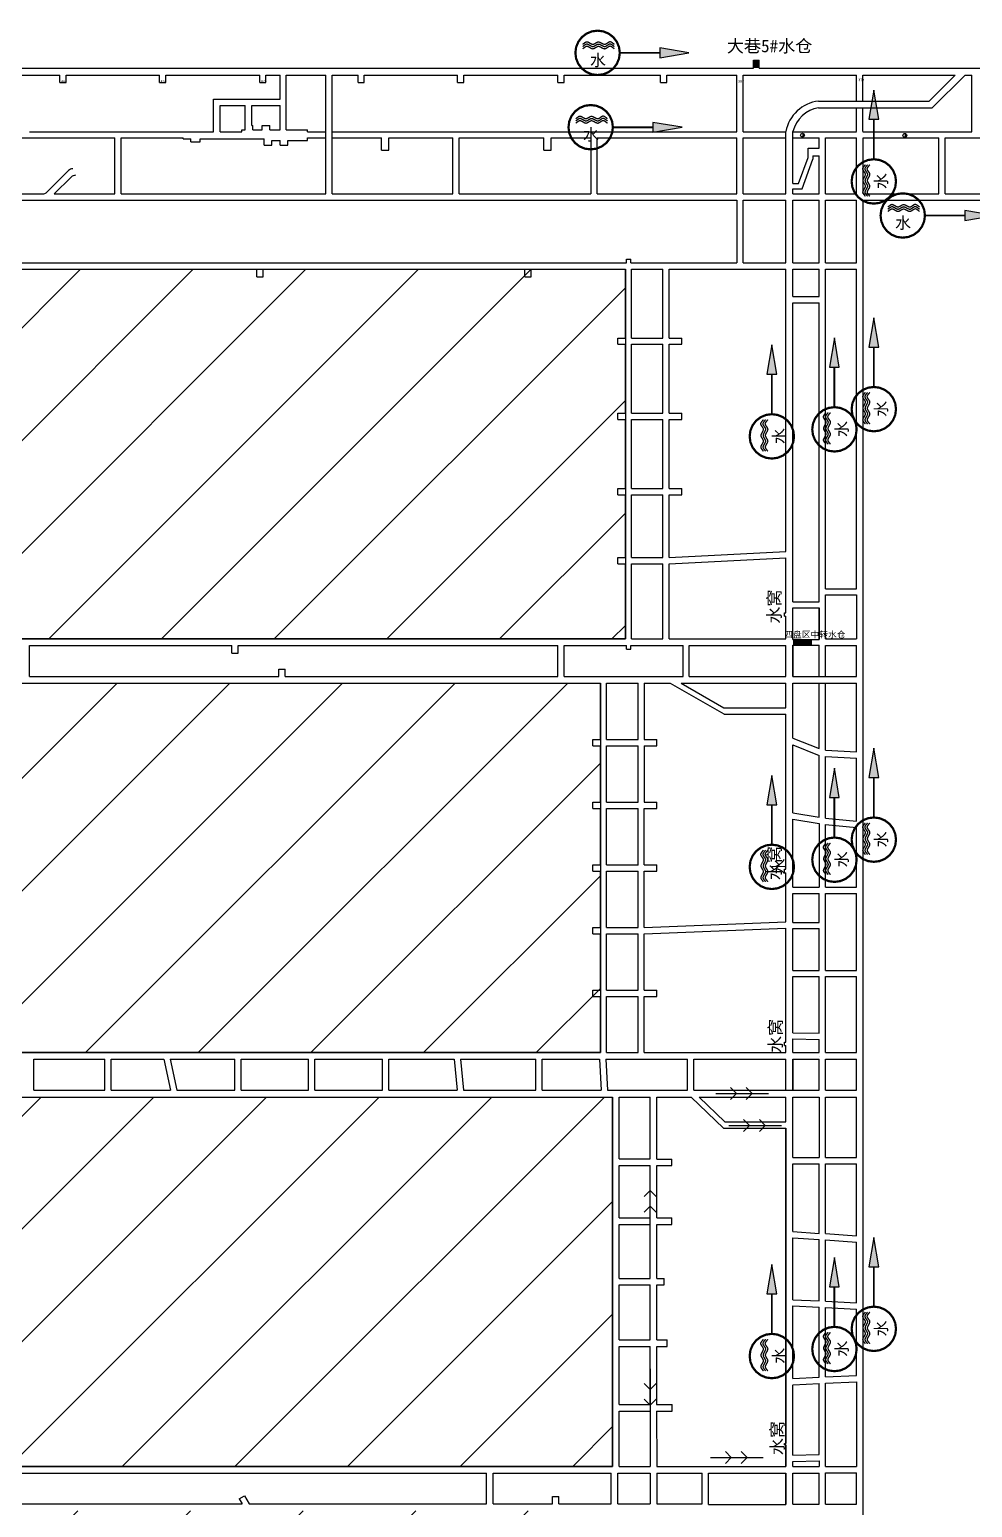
# Model space of a CAD drawing. Header units: millimetres. Extents: x 37468544 to 37497214, y 4323540 to 4346451.
# Drawn here: x 37474572 to 37475324, y 4341779 to 4342957 of the extents above; entities that cross this region are included whole.
import ezdxf

# ---------------------------------------------------------------- set-up
doc = ezdxf.new("R2010")
doc.units = ezdxf.units.MM
doc.layers.add('2-52煤巷道', color=150, linetype='Continuous', lineweight=30)
doc.layers.add('3-水仓', color=4, linetype='Continuous', lineweight=30)
doc.layers.add('避灾路线图', color=7, linetype='Continuous')
doc.styles.get("Standard").update_dxf_attribs({"font": 'simhei.ttf'})

# ---------------------------------------------------------------- blocks, each defined once
blk = doc.blocks.new('路线２')
at = {"color": 4, "lineweight": 30}
for p, q in [((28849, 2687.2), (28909.1, 2687.2)), ((28872.6, 2687.2), (28865.8, 2694.1)), ((28865.8, 2680.3), (28872.6, 2687.2)), ((28890.7, 2687.2), (28883.9, 2694.1)), ((28883.9, 2680.3), (28890.7, 2687.2))]:
    blk.add_line(p, q, dxfattribs=at)
blk = doc.blocks.new('333')
at = {"layer": '避灾路线图'}
blk.add_hatch(color=7, dxfattribs=at).paths.add_polyline_path([(28.95, -1.26), (28.95, -6.11), (43.53, -3.69)])
at = {"color": 4, "linetype": 'Continuous', "true_color": 0x00ffff}
for points, const_width in [([(9.04, -3.69), (8.66, -0.82), (7.55, 1.84), (5.8, 4.13), (3.51, 5.89), (0.84, 7), (-2.02, 7.37), (-4.89, 7), (-7.55, 5.89), (-9.84, 4.13), (-11.6, 1.84), (-12.71, -0.82), (-13.08, -3.69), (-12.71, -6.55), (-11.6, -9.21), (-9.84, -11.51), (-7.55, -13.26), (-4.89, -14.37), (-2.02, -14.74), (0.84, -14.37), (3.51, -13.26), (5.8, -11.51), (7.55, -9.21), (8.66, -6.55), (9.04, -3.69)], 1.11), ([(-9.48, 0.52), (-8.97, 0.9), (-8.71, 1.09), (-8.46, 1.29), (-8.33, 1.38), (-8.2, 1.47), (-8.07, 1.55), (-8.01, 1.58), (-7.94, 1.62), (-7.88, 1.65), (-7.81, 1.69), (-7.75, 1.71), (-7.68, 1.74), (-7.58, 1.77), (-7.55, 1.78), (-7.52, 1.79), (-7.48, 1.79), (-7.45, 1.8), (-7.42, 1.8), (-7.33, 1.8), (-7.28, 1.79), (-7.24, 1.79), (-7.19, 1.78), (-7.14, 1.77), (-7.05, 1.74), (-6.96, 1.71), (-6.86, 1.68), (-6.68, 1.6), (-6.49, 1.5), (-6.3, 1.4), (-5.92, 1.18), (-5.54, 0.96), (-5.35, 0.86), (-5.16, 0.76), (-5.06, 0.71), (-4.96, 0.67), (-4.87, 0.63), (-4.77, 0.6), (-4.73, 0.58), (-4.68, 0.57), (-4.63, 0.56), (-4.58, 0.54), (-4.44, 0.53), (-4.39, 0.52), (-4.35, 0.53), (-4.31, 0.53), (-4.26, 0.54), (-4.22, 0.54), (-4.18, 0.55), (-4.13, 0.56), (-4.05, 0.59), (-3.96, 0.62), (-3.88, 0.66), (-3.7, 0.73), (-3.53, 0.82), (-3.36, 0.92), (-2.67, 1.32), (-2.5, 1.42), (-2.33, 1.51), (-2.24, 1.55), (-2.16, 1.59), (-2.07, 1.63), (-1.98, 1.66), (-1.94, 1.67), (-1.9, 1.69), (-1.85, 1.7), (-1.81, 1.71), (-1.77, 1.72), (-1.72, 1.73), (-1.68, 1.73), (-1.63, 1.73), (-1.58, 1.73), (-1.53, 1.73), (-1.48, 1.73), (-1.43, 1.72), (-1.38, 1.71), (-1.33, 1.7), (-1.23, 1.67), (-1.13, 1.64), (-1.02, 1.6), (-0.82, 1.52), (-0.61, 1.42), (-0.41, 1.32), (0, 1.11), (0.41, 0.89), (0.61, 0.79), (0.82, 0.7), (0.92, 0.66), (1.02, 0.63), (1.12, 0.59), (1.17, 0.58), (1.22, 0.56), (1.27, 0.55), (1.32, 0.54), (1.37, 0.53), (1.42, 0.53), (1.47, 0.52), (1.57, 0.52), (1.62, 0.52), (1.66, 0.53), (1.71, 0.54), (1.75, 0.55), (1.79, 0.56), (1.83, 0.58), (1.87, 0.59), (1.95, 0.62), (2.03, 0.66), (2.12, 0.71), (2.28, 0.8), (2.44, 0.9), (2.6, 1.01), (2.92, 1.23), (3.24, 1.45), (3.4, 1.55), (3.56, 1.64), (3.64, 1.69), (3.72, 1.73), (3.8, 1.76), (3.88, 1.8), (3.91, 1.81), (3.95, 1.82), (3.99, 1.84), (4.03, 1.85), (4.15, 1.87), (4.19, 1.87), (4.26, 1.86), (4.29, 1.86), (4.33, 1.85), (4.36, 1.85), (4.39, 1.84), (4.46, 1.82), (4.53, 1.8), (4.6, 1.77), (4.67, 1.74), (4.73, 1.7), (4.87, 1.63), (5, 1.54), (5.27, 1.36), (5.54, 1.15), (5.81, 0.94), (6.36, 0.52)], 0.664), ([(-9.48, -0.58), (-8.97, -0.21), (-8.71, -0.01), (-8.46, 0.18), (-8.33, 0.27), (-8.2, 0.36), (-8.07, 0.44), (-8.01, 0.48), (-7.94, 0.51), (-7.88, 0.55), (-7.81, 0.58), (-7.75, 0.61), (-7.68, 0.63), (-7.58, 0.66), (-7.55, 0.67), (-7.52, 0.68), (-7.48, 0.69), (-7.45, 0.69), (-7.42, 0.69), (-7.33, 0.69), (-7.28, 0.69), (-7.24, 0.68), (-7.19, 0.67), (-7.14, 0.66), (-7.05, 0.64), (-6.96, 0.61), (-6.86, 0.57), (-6.68, 0.49), (-6.49, 0.4), (-6.3, 0.29), (-5.92, 0.08), (-5.54, -0.15), (-5.35, -0.25), (-5.16, -0.35), (-5.06, -0.39), (-4.96, -0.44), (-4.87, -0.47), (-4.77, -0.51), (-4.73, -0.52), (-4.68, -0.54), (-4.63, -0.55), (-4.58, -0.56), (-4.44, -0.58), (-4.39, -0.58), (-4.35, -0.58), (-4.31, -0.58), (-4.26, -0.57), (-4.22, -0.56), (-4.18, -0.55), (-4.13, -0.54), (-4.05, -0.52), (-3.96, -0.48), (-3.88, -0.45), (-3.7, -0.37), (-3.53, -0.28), (-3.36, -0.19), (-2.67, 0.22), (-2.5, 0.31), (-2.33, 0.4), (-2.24, 0.44), (-2.16, 0.48), (-2.07, 0.52), (-1.98, 0.55), (-1.94, 0.57), (-1.9, 0.58), (-1.85, 0.59), (-1.81, 0.6), (-1.77, 0.61), (-1.72, 0.62), (-1.68, 0.63), (-1.63, 0.63), (-1.58, 0.63), (-1.53, 0.63), (-1.48, 0.62), (-1.43, 0.61), (-1.38, 0.6), (-1.33, 0.59), (-1.23, 0.57), (-1.13, 0.53), (-1.02, 0.5), (-0.82, 0.41), (-0.61, 0.32), (-0.41, 0.22), (0, 0), (0.41, -0.21), (0.61, -0.31), (0.82, -0.4), (0.92, -0.44), (1.02, -0.48), (1.12, -0.51), (1.17, -0.53), (1.22, -0.54), (1.27, -0.55), (1.32, -0.56), (1.37, -0.57), (1.42, -0.58), (1.47, -0.58), (1.57, -0.59), (1.62, -0.58), (1.66, -0.58), (1.71, -0.57), (1.75, -0.56), (1.79, -0.54), (1.83, -0.53), (1.87, -0.52), (1.95, -0.48), (2.03, -0.44), (2.12, -0.4), (2.28, -0.31), (2.44, -0.21), (2.6, -0.1), (2.92, 0.12), (3.24, 0.34), (3.4, 0.44), (3.56, 0.54), (3.64, 0.58), (3.72, 0.62), (3.8, 0.66), (3.88, 0.69), (3.91, 0.71), (3.95, 0.72), (3.99, 0.73), (4.03, 0.74), (4.15, 0.76), (4.19, 0.76), (4.26, 0.76), (4.29, 0.75), (4.33, 0.75), (4.36, 0.74), (4.39, 0.73), (4.46, 0.71), (4.53, 0.69), (4.6, 0.66), (4.67, 0.63), (4.73, 0.6), (4.87, 0.52), (5, 0.44), (5.27, 0.25), (5.54, 0.05), (5.81, -0.17), (6.36, -0.58)], 0.664), ([(-9.48, -1.69), (-8.97, -1.32), (-8.71, -1.12), (-8.46, -0.92), (-8.33, -0.83), (-8.2, -0.75), (-8.07, -0.67), (-8.01, -0.63), (-7.94, -0.59), (-7.88, -0.56), (-7.81, -0.53), (-7.75, -0.5), (-7.68, -0.47), (-7.58, -0.44), (-7.55, -0.43), (-7.52, -0.43), (-7.48, -0.42), (-7.45, -0.42), (-7.42, -0.41), (-7.33, -0.41), (-7.28, -0.42), (-7.24, -0.42), (-7.19, -0.43), (-7.14, -0.44), (-7.05, -0.47), (-6.96, -0.5), (-6.86, -0.53), (-6.68, -0.62), (-6.49, -0.71), (-6.3, -0.81), (-5.92, -1.03), (-5.54, -1.25), (-5.35, -1.36), (-5.16, -1.45), (-5.06, -1.5), (-4.96, -1.54), (-4.87, -1.58), (-4.77, -1.61), (-4.73, -1.63), (-4.68, -1.64), (-4.63, -1.66), (-4.58, -1.67), (-4.44, -1.69), (-4.39, -1.69), (-4.35, -1.69), (-4.31, -1.68), (-4.26, -1.68), (-4.22, -1.67), (-4.18, -1.66), (-4.13, -1.65), (-4.05, -1.62), (-3.96, -1.59), (-3.88, -1.56), (-3.7, -1.48), (-3.53, -1.39), (-3.36, -1.29), (-2.67, -0.89), (-2.5, -0.79), (-2.33, -0.7), (-2.24, -0.66), (-2.16, -0.62), (-2.07, -0.59), (-1.98, -0.55), (-1.94, -0.54), (-1.9, -0.53), (-1.85, -0.51), (-1.81, -0.5), (-1.77, -0.49), (-1.72, -0.49), (-1.68, -0.48), (-1.63, -0.48), (-1.58, -0.48), (-1.53, -0.48), (-1.48, -0.49), (-1.43, -0.49), (-1.38, -0.5), (-1.33, -0.51), (-1.23, -0.54), (-1.13, -0.57), (-1.02, -0.61), (-0.82, -0.69), (-0.61, -0.79), (-0.41, -0.89), (0, -1.11), (0.41, -1.32), (0.61, -1.42), (0.82, -1.51), (0.92, -1.55), (1.02, -1.59), (1.12, -1.62), (1.17, -1.63), (1.22, -1.65), (1.27, -1.66), (1.32, -1.67), (1.37, -1.68), (1.42, -1.69), (1.47, -1.69), (1.57, -1.69), (1.62, -1.69), (1.66, -1.68), (1.71, -1.67), (1.75, -1.66), (1.79, -1.65), (1.83, -1.64), (1.87, -1.62), (1.95, -1.59), (2.03, -1.55), (2.12, -1.51), (2.28, -1.41), (2.44, -1.31), (2.6, -1.21), (2.92, -0.98), (3.24, -0.76), (3.4, -0.66), (3.56, -0.57), (3.64, -0.52), (3.72, -0.48), (3.8, -0.45), (3.88, -0.41), (3.91, -0.4), (3.95, -0.39), (3.99, -0.38), (4.03, -0.37), (4.15, -0.35), (4.19, -0.34), (4.26, -0.35), (4.29, -0.35), (4.33, -0.36), (4.36, -0.36), (4.39, -0.37), (4.46, -0.39), (4.53, -0.42), (4.6, -0.44), (4.67, -0.48), (4.73, -0.51), (4.87, -0.58), (5, -0.67), (5.27, -0.85), (5.54, -1.06), (5.81, -1.27), (6.36, -1.69)], 0.664)]:
    blk.add_lwpolyline(points, dxfattribs=dict(at, const_width=const_width))
at = {"layer": '避灾路线图', "color": 7, "linetype": 'Continuous', "const_width": 0.972}
blk.add_lwpolyline([(9.04, -3.69), (28.95, -3.69)], dxfattribs=at)
at = {"layer": '避灾路线图', "color": 7, "linetype": 'Continuous'}
blk.add_lwpolyline([(28.95, -1.26), (28.95, -6.11), (43.53, -3.69), (28.95, -1.26)], dxfattribs=at)
at = {"layer": '避灾路线图', "color": 7, "linetype": 'ByBlock', "lineweight": -3, "insert": (-5.85, -4.44), "char_height": 5.8377, "width": 19.5992, "attachment_point": 1}
blk.add_mtext('{\\fSimSun|b1|i0|c134|p2;\\C4;水}', dxfattribs=at)

msp = doc.modelspace()

# ---------------------------------------------------------------- hatches: boundary and pattern name
h = msp.add_hatch()
h.set_pattern_fill('ANSI31', color=252, scale=20)
h.paths.add_polyline_path([(37472366.2, 4342105.9), (37475036.8, 4342105.9), (37475036.8, 4341811.4), (37472366.2, 4341811.4)])
h.paths.add_polyline_path([(37472363.1, 4342766), (37475047, 4342766), (37475047, 4342471.2), (37472363.1, 4342471.2)])
h.paths.add_polyline_path([(37472366.9, 4342436), (37475027.1, 4342436), (37475027.1, 4342141.3), (37472366.9, 4342141.3)])
h.paths.add_polyline_path([(37472364.3, 4341498.7), (37475040.1, 4341498.7), (37475040.1, 4341207.2), (37472364.3, 4341207.2)])
h.paths.add_polyline_path([(37472364.3, 4341775.9), (37475040.1, 4341775.9), (37475040.1, 4341529.9), (37472364.3, 4341529.9)])
at = {"layer": '2-52煤巷道', "lineweight": -3}
h = msp.add_hatch(color=150, dxfattribs=at)
edge = h.paths.add_edge_path()
edge.add_arc((37475188.2, 4342873), 1.5, 270, 450)
edge.add_line((37475188.2, 4342874.5), (37475188.2, 4342871.5))
h = msp.add_hatch(color=150, dxfattribs=at)
edge = h.paths.add_edge_path()
edge.add_arc((37475269.8, 4342872.8), 1.5, 270, 450)
edge.add_line((37475269.8, 4342874.3), (37475269.8, 4342871.3))

# ---------------------------------------------------------------- linework, layer by layer
at = {"color": 252}
for points in [[(37472363.1, 4342766), (37475047, 4342766), (37475047, 4342471.2), (37472363.1, 4342471.2)], [(37472366.9, 4342436), (37475027.1, 4342436), (37475027.1, 4342141.3), (37472366.9, 4342141.3)], [(37472366.2, 4342105.9), (37475036.8, 4342105.9), (37475036.8, 4341811.4), (37472366.2, 4341811.4)]]:
    msp.add_lwpolyline(points, close=True, dxfattribs=at)
at = {"layer": '2-52煤巷道', "color": 150, "lineweight": 30}
for p, q in [((37474771.7, 4342901.7), (37474771.7, 4342920.9)), ((37474776.7, 4342877.1), (37474776.7, 4342920.9)), ((37474808.2, 4342826.1), (37474808.2, 4342920.9)), ((37474813.2, 4342826.1), (37474813.2, 4342920.9)), ((37475136, 4342875.7), (37475136, 4342920.9)), ((37475141, 4342875.7), (37475141, 4342920.9)), ((37475231.4, 4342900.2), (37475231.4, 4342920.9)), ((37475236.4, 4342900.2), (37475236.4, 4342920.9)), ((37475289.3, 4342900.2), (37475310, 4342920.9)), ((37475291.6, 4342894.7), (37475317.8, 4342920.9)), ((37474771.7, 4342877.1), (37474771.7, 4342896.7)), ((37475231.4, 4342875.8), (37475231.4, 4342894.7)), ((37475236.4, 4342875.8), (37475236.4, 4342894.7)), ((37474694.4, 4342869.9), (37474694.4, 4342870.7)), ((37474741.3, 4342877.2), (37474743.9, 4342877.2)), ((37474741.3, 4342875.7), (37474741.3, 4342877.2)), ((37474743.9, 4342877.2), (37474743.9, 4342880.7)), ((37474749.1, 4342880.7), (37474749.9, 4342880.7)), ((37474749.9, 4342877.1), (37474749.9, 4342880.7)), ((37474749.9, 4342877.1), (37474757.5, 4342877.1)), ((37474757.5, 4342880.7), (37474763.5, 4342880.7)), ((37474757.5, 4342877.1), (37474757.5, 4342880.7)), ((37474763.5, 4342877.1), (37474763.5, 4342880.7)), ((37474776.7, 4342877.1), (37474793.5, 4342877.1)), ((37474793.5, 4342875.7), (37474793.5, 4342877.1)), ((37474793.5, 4342868.6), (37474793.5, 4342870.7)), ((37474852.6, 4342860.9), (37474852.6, 4342870.7)), ((37474858.5, 4342860.9), (37474858.5, 4342870.7)), ((37474909.5, 4342826.1), (37474909.5, 4342870.7)), ((37474914.5, 4342826.1), (37474914.5, 4342870.7)), ((37474982, 4342860.9), (37474982, 4342870.7)), ((37474987.9, 4342860.9), (37474987.9, 4342870.7)), ((37475019.5, 4342870.7), (37475019.5, 4342826.1)), ((37475024.5, 4342826.1), (37475024.5, 4342870.7)), ((37475136, 4342826.2), (37475136, 4342870.7)), ((37475141, 4342826.2), (37475141, 4342870.7)), ((37475174.9, 4342826.2), (37475174.9, 4342875.8)), ((37475206.6, 4342826.1), (37475206.6, 4342870.7)), ((37475231.4, 4342826.2), (37475231.4, 4342870.7)), ((37475236.6, 4342826.2), (37475236.6, 4342870.7)), ((37475297, 4342826.2), (37475297, 4342870.7)), ((37475302, 4342826.2), (37475302, 4342870.7)), ((37474694.4, 4342869.9), (37474700.6, 4342869.9)), ((37474700.6, 4342867.6), (37474700.6, 4342869.9)), ((37474700.6, 4342867.6), (37474708.1, 4342867.6)), ((37474708.1, 4342867.6), (37474708.1, 4342869.9)), ((37474708.1, 4342869.9), (37474759, 4342869.9)), ((37474759, 4342865), (37474759, 4342869.9)), ((37474759, 4342865), (37474765.1, 4342865)), ((37474765.1, 4342865), (37474765.1, 4342868.6)), ((37474771.7, 4342865), (37474771.7, 4342868.6)), ((37474771.7, 4342865), (37474777.8, 4342865)), ((37474777.8, 4342868.6), (37474793.5, 4342868.6)), ((37474777.8, 4342865), (37474777.8, 4342868.6)), ((37474852.6, 4342860.9), (37474858.5, 4342860.9)), ((37474982, 4342860.9), (37474987.9, 4342860.9)), ((37475192.7, 4342855.1), (37475192.7, 4342862.6)), ((37475192.7, 4342862.6), (37475201.4, 4342862.6)), ((37475185.1, 4342834.4), (37475192.7, 4342855.1)), ((37475188.1, 4342830.2), (37475196.6, 4342853.7)), ((37475196.6, 4342856.6), (37475201.4, 4342856.6)), ((37475196.6, 4342856.6), (37475196.6, 4342853.7)), ((37474591.7, 4342826.1), (37474605.1, 4342839.5)), ((37475180.6, 4342834.3), (37475185.1, 4342834.4)), ((37475180.6, 4342830.1), (37475188.1, 4342830.2)), ((37475136, 4342821), (37475136, 4342771.2)), ((37475141, 4342771.2), (37475141, 4342821)), ((37475206.6, 4342771.2), (37475206.6, 4342821.1)), ((37475231.4, 4342771.2), (37475231.4, 4342821)), ((37472771.8, 4342771.2), (37475047.8, 4342771.2)), ((37474538.2, 4342766), (37474753.2, 4342766)), ((37474753.2, 4342760), (37474753.2, 4342766)), ((37474758.2, 4342766), (37474967, 4342766)), ((37474758.2, 4342760), (37474758.2, 4342766)), ((37474967, 4342760), (37474967, 4342766)), ((37474972, 4342760), (37474972, 4342766)), ((37474972, 4342766), (37475047, 4342766)), ((37475047, 4342711.2), (37475047, 4342766)), ((37475047.8, 4342771.2), (37475047.8, 4342774.2)), ((37475047.8, 4342774.2), (37475051.5, 4342774.2)), ((37475051.5, 4342771.2), (37475051.5, 4342774.2)), ((37475051.5, 4342771.2), (37475136, 4342771.2)), ((37475052, 4342711.2), (37475052, 4342766)), ((37475052, 4342766), (37475077, 4342766)), ((37475077, 4342711.2), (37475077, 4342766)), ((37475082, 4342711.2), (37475082, 4342766)), ((37475082, 4342766), (37475174.9, 4342766)), ((37475141, 4342771.2), (37475174.9, 4342771.2)), ((37475180.6, 4342771.2), (37475201.5, 4342771.2)), ((37475180.6, 4342766), (37475201.5, 4342766)), ((37475206.6, 4342771.2), (37475231.4, 4342771.2)), ((37475206.6, 4342766), (37475231.4, 4342766)), ((37475206.6, 4342511.3), (37475206.6, 4342766)), ((37475231.4, 4342511.3), (37475231.4, 4342766)), ((37474753.2, 4342760), (37474758.2, 4342760)), ((37474967, 4342760), (37474972, 4342760)), ((37475180.6, 4342744.2), (37475201.5, 4342744.2)), ((37475180.6, 4342739.2), (37475201.5, 4342739.2)), ((37475041, 4342711.2), (37475047, 4342711.2)), ((37475041, 4342706.2), (37475041, 4342711.2)), ((37475041, 4342706.2), (37475047, 4342706.2)), ((37475047, 4342651.2), (37475047, 4342706.2)), ((37475052, 4342711.2), (37475077, 4342711.2)), ((37475052, 4342706.2), (37475077, 4342706.2)), ((37475052, 4342651.2), (37475052, 4342706.2)), ((37475077, 4342651.2), (37475077, 4342706.2)), ((37475082, 4342711.2), (37475092, 4342711.2)), ((37475082, 4342706.2), (37475092, 4342706.2)), ((37475082, 4342651.2), (37475082, 4342706.2)), ((37475092, 4342706.2), (37475092, 4342711.2)), ((37475041, 4342651.2), (37475047, 4342651.2)), ((37475041, 4342646.2), (37475041, 4342651.2)), ((37475052, 4342651.2), (37475077, 4342651.2)), ((37475082, 4342651.2), (37475092, 4342651.2)), ((37475092, 4342646.2), (37475092, 4342651.2)), ((37475041, 4342646.2), (37475047, 4342646.2)), ((37475047, 4342591.2), (37475047, 4342646.2)), ((37475052, 4342591.2), (37475052, 4342646.2)), ((37475052, 4342646.2), (37475077, 4342646.2)), ((37475077, 4342591.2), (37475077, 4342646.2)), ((37475082, 4342646.2), (37475092, 4342646.2)), ((37475082, 4342591.2), (37475082, 4342646.2)), ((37475041, 4342591.2), (37475047, 4342591.2)), ((37475041, 4342586.2), (37475041, 4342591.2)), ((37475052, 4342591.2), (37475077, 4342591.2)), ((37475082, 4342591.2), (37475092, 4342591.2)), ((37475092, 4342586.2), (37475092, 4342591.2)), ((37475041, 4342586.2), (37475047, 4342586.2)), ((37475047, 4342536.2), (37475047, 4342586.2)), ((37475052, 4342536.2), (37475052, 4342586.2)), ((37475052, 4342586.2), (37475077, 4342586.2)), ((37475077, 4342536.2), (37475077, 4342586.2)), ((37475082, 4342536.2), (37475082, 4342586.2)), ((37475082, 4342586.2), (37475092, 4342586.2)), ((37475082, 4342536.2), (37475174.9, 4342541)), ((37475041, 4342531.2), (37475041, 4342536.2)), ((37475041, 4342536.2), (37475047, 4342536.2)), ((37475041, 4342531.2), (37475047, 4342531.2)), ((37475047, 4342471.2), (37475047, 4342531.2)), ((37475052, 4342536.2), (37475077, 4342536.2)), ((37475052, 4342471.2), (37475052, 4342531.2)), ((37475052, 4342531.2), (37475077, 4342531.2)), ((37475077, 4342471.2), (37475077, 4342531.2)), ((37475082, 4342531.2), (37475174.9, 4342536)), ((37475082, 4342471.2), (37475082, 4342531.2)), ((37475174.9, 4342492.1), (37475174.9, 4342536)), ((37475206.6, 4342511.3), (37475231.4, 4342511.3)), ((37475206.6, 4342506.3), (37475231.4, 4342506.3)), ((37475206.6, 4342471.2), (37475206.6, 4342506.3)), ((37475231.4, 4342506.3), (37475231.4, 4342471.2)), ((37475180.6, 4342500.9), (37475201.4, 4342500.9)), ((37475180.6, 4342495.9), (37475201.4, 4342495.9)), ((37475201.4, 4342495.9), (37475201.4, 4342470.7)), ((37475174.9, 4342471.2), (37475174.9, 4342489.4)), ((37472363.1, 4342471.2), (37475047, 4342471.2)), ((37475052, 4342471.2), (37475077, 4342471.2)), ((37475082, 4342471.2), (37475174.9, 4342471.2)), ((37475206.6, 4342471.2), (37475231.4, 4342471.2)), ((37474572, 4342466), (37474733.2, 4342466)), ((37474572, 4342441.2), (37474572, 4342466)), ((37474733.2, 4342460), (37474733.2, 4342466)), ((37474733.2, 4342460), (37474738.2, 4342460)), ((37474738.2, 4342460), (37474738.2, 4342466)), ((37474738.2, 4342466), (37474993.2, 4342466)), ((37474993.2, 4342441.2), (37474993.2, 4342466)), ((37474998.2, 4342441.2), (37474998.2, 4342466)), ((37474998.2, 4342466), (37475047.8, 4342466)), ((37475047.8, 4342463), (37475047.8, 4342466)), ((37475047.8, 4342463), (37475051.5, 4342463)), ((37475051.5, 4342463), (37475051.5, 4342466)), ((37475051.5, 4342466), (37475093, 4342466)), ((37475093, 4342441.2), (37475093, 4342466)), ((37475098, 4342466), (37475174.9, 4342466)), ((37475098, 4342441.2), (37475098, 4342466)), ((37475174.9, 4342441.2), (37475174.9, 4342466)), ((37475180.6, 4342466.2), (37475180.6, 4342441.2)), ((37475201.4, 4342441.2), (37475201.4, 4342466.2)), ((37475206.6, 4342466), (37475231.4, 4342466)), ((37475206.6, 4342441.2), (37475206.6, 4342466)), ((37475231.4, 4342441.2), (37475231.4, 4342466)), ((37474770.8, 4342447.2), (37474775.8, 4342447.2)), ((37474770.8, 4342441.2), (37474770.8, 4342447.2)), ((37474775.8, 4342441.2), (37474775.8, 4342447.2)), ((37472366.9, 4342436), (37475027.1, 4342436)), ((37474572, 4342441.2), (37474770.8, 4342441.2)), ((37474775.8, 4342441.2), (37474993.2, 4342441.2)), ((37474998.2, 4342441.2), (37475093, 4342441.2)), ((37475027.1, 4342391.1), (37475027.1, 4342436)), ((37475032.1, 4342436), (37475057.1, 4342436)), ((37475032.1, 4342391.1), (37475032.1, 4342436)), ((37475057.1, 4342391.1), (37475057.1, 4342436)), ((37475062.1, 4342436), (37475062.1, 4342391.1)), ((37475062.1, 4342436), (37475082.7, 4342436)), ((37475082.7, 4342436), (37475125.5, 4342411.4)), ((37475091.4, 4342436), (37475125.5, 4342416.4)), ((37475091.4, 4342436), (37475174.9, 4342436)), ((37475098, 4342441.2), (37475174.9, 4342441.2)), ((37475180.6, 4342441.2), (37475231.4, 4342441.2)), ((37475180.6, 4342436), (37475201.4, 4342436)), ((37475201.4, 4342436), (37475231.4, 4342436)), ((37475206.6, 4342382.5), (37475206.6, 4342436)), ((37475126.2, 4342416.2), (37475174.9, 4342416.2)), ((37475126.2, 4342411.2), (37475174.9, 4342411.2)), ((37475021.1, 4342391.1), (37475027.1, 4342391.1)), ((37475021.1, 4342386.1), (37475021.1, 4342391.1)), ((37475032.1, 4342391.1), (37475057.1, 4342391.1)), ((37475062.1, 4342391.1), (37475072.1, 4342391.1)), ((37475072.1, 4342386.1), (37475072.1, 4342391.1)), ((37475021.1, 4342386.1), (37475027.1, 4342386.1)), ((37475027.1, 4342341.1), (37475027.1, 4342386.1)), ((37475032.1, 4342341.1), (37475032.1, 4342386.1)), ((37475032.1, 4342386.1), (37475057.1, 4342386.1)), ((37475057.1, 4342341.1), (37475057.1, 4342386.1)), ((37475062.1, 4342386.1), (37475072.1, 4342386.1)), ((37475062.1, 4342386.1), (37475062.1, 4342341.1)), ((37475180.6, 4342386.7), (37475201.4, 4342378.4)), ((37475201.4, 4342329), (37475201.4, 4342378.4)), ((37475206.6, 4342328.3), (37475206.6, 4342377.5)), ((37475206.6, 4342377.5), (37475231.4, 4342376.1)), ((37475231.4, 4342325.8), (37475231.4, 4342376.1)), ((37475021.1, 4342341.1), (37475027.1, 4342341.1)), ((37475021.1, 4342336.1), (37475021.1, 4342341.1)), ((37475032.1, 4342341.1), (37475057.1, 4342341.1)), ((37475062.1, 4342341.1), (37475072.1, 4342341.1)), ((37475072.1, 4342336.1), (37475072.1, 4342341.1)), ((37475021.1, 4342336.1), (37475027.1, 4342336.1)), ((37475027.1, 4342291.1), (37475027.1, 4342336.1)), ((37475032.1, 4342291.1), (37475032.1, 4342336.1)), ((37475032.1, 4342336.1), (37475057.1, 4342336.1)), ((37475057.1, 4342291.1), (37475057.1, 4342336.1)), ((37475057.1, 4342290.9), (37475057.1, 4342330.9)), ((37475062.1, 4342291.1), (37475062.1, 4342336.1)), ((37475062.1, 4342336.1), (37475072.1, 4342336.1)), ((37475180.6, 4342332.6), (37475201.4, 4342329)), ((37475201.4, 4342329), (37475201.4, 4342329)), ((37475206.7, 4342328.3), (37475231.4, 4342325.8)), ((37475180.6, 4342327.6), (37475201.4, 4342324)), ((37475206.6, 4342273.3), (37475206.6, 4342323.3)), ((37475206.7, 4342323.3), (37475231.4, 4342320.8)), ((37475231.4, 4342325.8), (37475231.4, 4342325.8)), ((37475231.4, 4342273.3), (37475231.4, 4342320.8)), ((37475021.1, 4342286.1), (37475021.1, 4342291.1)), ((37475021.1, 4342291.1), (37475027.1, 4342291.1)), ((37475021.1, 4342286.1), (37475027.1, 4342286.1)), ((37475027.1, 4342241.1), (37475027.1, 4342286.1)), ((37475032.1, 4342291.1), (37475057.1, 4342291.1)), ((37475032.1, 4342286.1), (37475057.1, 4342286.1)), ((37475032.1, 4342241.1), (37475032.1, 4342286.1)), ((37475057.1, 4342241.1), (37475057.1, 4342286.1)), ((37475062.1, 4342291.1), (37475072.1, 4342291.1)), ((37475062.1, 4342286.1), (37475072.1, 4342286.1)), ((37475062.1, 4342241.1), (37475062.1, 4342286.1)), ((37475072.1, 4342286.1), (37475072.1, 4342291.1)), ((37475180.6, 4342273.3), (37475201.4, 4342273.3)), ((37475206.6, 4342273.3), (37475231.4, 4342273.3)), ((37475180.6, 4342268.3), (37475201.4, 4342268.3)), ((37475180.6, 4342245.2), (37475180.6, 4342261.2)), ((37475201.4, 4342245.2), (37475201.4, 4342268.3)), ((37475206.6, 4342268.3), (37475231.4, 4342268.3)), ((37475206.6, 4342206.9), (37475206.6, 4342268.3)), ((37475231.4, 4342206.9), (37475231.4, 4342268.3)), ((37475021.1, 4342241.1), (37475027.1, 4342241.1)), ((37475021.1, 4342236.1), (37475021.1, 4342241.1)), ((37475021.1, 4342236.1), (37475027.1, 4342236.1)), ((37475027.1, 4342191.1), (37475027.1, 4342236.1)), ((37475032.1, 4342241.1), (37475057.1, 4342241.1)), ((37475032.1, 4342191.1), (37475032.1, 4342236.1)), ((37475032.1, 4342236.1), (37475057.1, 4342236.1)), ((37475057.1, 4342191.1), (37475057.1, 4342236.1)), ((37475062.1, 4342241.1), (37475174.9, 4342245.5)), ((37475062.1, 4342236.1), (37475174.9, 4342240.5)), ((37475062.1, 4342191.1), (37475062.1, 4342236.1)), ((37475174.9, 4342149.7), (37475175, 4342240.6)), ((37475180.6, 4342245.2), (37475201.4, 4342245.2)), ((37475180.6, 4342240.2), (37475201.4, 4342240.2)), ((37475201.4, 4342206.9), (37475201.4, 4342240.2)), ((37475180.6, 4342206.9), (37475201.4, 4342206.9)), ((37475180.6, 4342201.9), (37475201.4, 4342201.9)), ((37475201.4, 4342156.9), (37475201.4, 4342201.9)), ((37475206.6, 4342141.3), (37475206.6, 4342201.9)), ((37475206.7, 4342206.9), (37475231.4, 4342206.9)), ((37475206.7, 4342201.9), (37475231.4, 4342201.9)), ((37475231.4, 4342141.3), (37475231.4, 4342201.9)), ((37475021.1, 4342191.1), (37475027.1, 4342191.1)), ((37475021.1, 4342186.1), (37475021.1, 4342191.1)), ((37475032.1, 4342191.1), (37475057.1, 4342191.1)), ((37475062.1, 4342191.1), (37475072.1, 4342191.1)), ((37475072.1, 4342186.1), (37475072.1, 4342191.1)), ((37475021.1, 4342186.1), (37475027.1, 4342186.1)), ((37475027.1, 4342141.3), (37475027.1, 4342186.1)), ((37475032.1, 4342141.3), (37475032.1, 4342186.1)), ((37475032.1, 4342186.1), (37475057.1, 4342186.1)), ((37475057.1, 4342141.3), (37475057.1, 4342186.1)), ((37475062.1, 4342141.3), (37475062.1, 4342186.1)), ((37475062.1, 4342186.1), (37475072.1, 4342186.1)), ((37475180.6, 4342157.2), (37475201.4, 4342156.9)), ((37475180.6, 4342152.2), (37475201.4, 4342151.9)), ((37475201.4, 4342141.3), (37475201.4, 4342151.9)), ((37472366.9, 4342141.3), (37475027.1, 4342141.3)), ((37475032.1, 4342141.3), (37475057.1, 4342141.3)), ((37475062.1, 4342141.3), (37475174.9, 4342141.3)), ((37475174.9, 4342141.3), (37475174.9, 4342147)), ((37475180.6, 4342141.3), (37475201.4, 4342141.3)), ((37475206.6, 4342141.3), (37475231.4, 4342141.3)), ((37474575.5, 4342136.1), (37474632, 4342136.1)), ((37474575.5, 4342111.4), (37474575.5, 4342136.1)), ((37474632, 4342111.4), (37474632, 4342136.1)), ((37474637, 4342136.1), (37474679.1, 4342136.1)), ((37474637, 4342111.4), (37474637, 4342136.1)), ((37474679.1, 4342136.1), (37474684.4, 4342111.4)), ((37474684.2, 4342136.1), (37474735.7, 4342136.1)), ((37474684.2, 4342136.1), (37474689.5, 4342111.4)), ((37474735.7, 4342111.4), (37474735.7, 4342136.1)), ((37474740.7, 4342136.1), (37474794.5, 4342136.1)), ((37474740.7, 4342111.4), (37474740.7, 4342136.1)), ((37474794.5, 4342111.4), (37474794.5, 4342136.1)), ((37474799.5, 4342111.4), (37474799.5, 4342136.1)), ((37474799.5, 4342136.1), (37474853.5, 4342136.1)), ((37474853.5, 4342111.4), (37474853.5, 4342136.1)), ((37474858.5, 4342136.1), (37474910.6, 4342136.1)), ((37474858.5, 4342111.4), (37474858.5, 4342136.1)), ((37474910.6, 4342136.1), (37474912.9, 4342111.4)), ((37474915.6, 4342136.1), (37474975.7, 4342136.1)), ((37474915.6, 4342136.1), (37474917.9, 4342111.4)), ((37474975.7, 4342111.4), (37474975.7, 4342136.1)), ((37474980.7, 4342136.1), (37475026.4, 4342136.1)), ((37474980.7, 4342111.4), (37474980.7, 4342136.1)), ((37475026.4, 4342136.1), (37475027.8, 4342111.4)), ((37475031.4, 4342136.1), (37475096.6, 4342136.1)), ((37475031.5, 4342136.1), (37475032.8, 4342111.4)), ((37475096.6, 4342111.4), (37475096.6, 4342136.1)), ((37475101.6, 4342136.1), (37475174.9, 4342136.1)), ((37475101.6, 4342111.4), (37475101.6, 4342136.1)), ((37475180.6, 4342136.1), (37475180.6, 4342111.4)), ((37475180.6, 4342136.1), (37475201.4, 4342136.1)), ((37475201.4, 4342138.4), (37475201.4, 4342138.4)), ((37475201.4, 4342111.4), (37475201.4, 4342136.1)), ((37475206.6, 4342136.1), (37475231.4, 4342136.1)), ((37475206.6, 4342111.4), (37475206.6, 4342136.1)), ((37475231.4, 4342111.4), (37475231.4, 4342136.1)), ((37472366.2, 4342105.9), (37475036.8, 4342105.9)), ((37474575.5, 4342111.4), (37474632, 4342111.4)), ((37474637, 4342111.4), (37474684.4, 4342111.4)), ((37474689.5, 4342111.4), (37474735.7, 4342111.4)), ((37474740.7, 4342111.4), (37474794.5, 4342111.4)), ((37474799.5, 4342111.4), (37474853.5, 4342111.4)), ((37474858.5, 4342111.4), (37474912.9, 4342111.4)), ((37474917.9, 4342111.4), (37474975.7, 4342111.4)), ((37474980.7, 4342111.4), (37475027.8, 4342111.4)), ((37475032.9, 4342111.4), (37475096.6, 4342111.4)), ((37475042, 4342105.9), (37475066.8, 4342105.9)), ((37475066.8, 4342056.5), (37475066.8, 4342105.9)), ((37475072, 4342105.9), (37475099.6, 4342105.9)), ((37475099.6, 4342105.9), (37475125.2, 4342081.2)), ((37475101.6, 4342111.4), (37475201.4, 4342111.4)), ((37475105.8, 4342105.9), (37475126.2, 4342086.2)), ((37475105.8, 4342105.9), (37475174.9, 4342105.9)), ((37475180.6, 4342105.9), (37475201.4, 4342105.9)), ((37475201.4, 4342105.9), (37475201.4, 4342057.7)), ((37475206.6, 4342111.4), (37475231.4, 4342111.4)), ((37475206.6, 4342057.7), (37475206.6, 4342105.9)), ((37475206.6, 4342105.9), (37475231.4, 4342105.9)), ((37475231.4, 4342057.7), (37475231.4, 4342105.9)), ((37475125.2, 4342081.2), (37475174.9, 4342081.2)), ((37475126.2, 4342086.2), (37475174.9, 4342086.2)), ((37475174.9, 4342081.2), (37475174.9, 4341829.6)), ((37475180.6, 4342057.7), (37475201.4, 4342057.7)), ((37475206.6, 4342057.7), (37475231.4, 4342057.7)), ((37475066.8, 4342009.5), (37475066.8, 4342051.3)), ((37475072, 4342009.5, -3.1), (37475072, 4342051.3, -4)), ((37475084, 4342051.3, -4), (37475084, 4342056.4, -4)), ((37475180.6, 4342052.7), (37475201.4, 4342052.7)), ((37475206.6, 4342052.7), (37475231.4, 4342052.7)), ((37475206.6, 4341997), (37475206.6, 4342052.7)), ((37475066.8, 4341961.3), (37475066.8, 4342004.3)), ((37475072, 4341961.3, -2.1), (37475072, 4342004.3, -3)), ((37475084, 4342004.3), (37475084, 4342009.5)), ((37475206.6, 4341943), (37475206.6, 4341992)), ((37475066.8, 4341912.3), (37475066.8, 4341956.1)), ((37475072, 4341912.3, -1), (37475072, 4341956.1, -2)), ((37475078, 4341956.1), (37475078, 4341961.3)), ((37475206.6, 4341882.7), (37475206.6, 4341938)), ((37475042, 4341860.6), (37475042, 4341907.1)), ((37475066.7, 4341860.6), (37475066.8, 4341907.1)), ((37475072, 4341860.6), (37475072, 4341907.1, -0.9)), ((37475080.4, 4341907.1), (37475080.4, 4341912.3)), ((37475180.6, 4341881.5), (37475201.4, 4341882.5)), ((37475206.6, 4341882.7), (37475231.4, 4341883.9)), ((37475180.7, 4341876.5), (37475201.4, 4341877.5)), ((37475201.4, 4341820.8), (37475201.4, 4341877.5)), ((37475206.6, 4341877.7), (37475231.4, 4341878.9)), ((37475206.6, 4341811.2), (37475206.6, 4341877.7)), ((37475042, 4341860.6), (37475066.7, 4341860.6)), ((37475084.3, 4341855.4), (37475084.3, 4341860.6)), ((37475042, 4341855.4), (37475066.7, 4341855.4)), ((37475042, 4341811.4), (37475042, 4341855.4)), ((37475066.7, 4341855.4), (37475066.8, 4341811.4)), ((37475071.9, 4341855.4), (37475072, 4341811.4)), ((37475174.9, 4341828.6), (37475174.9, 4341811.4)), ((37472366.2, 4341811.4), (37475036.8, 4341811.4)), ((37475042, 4341811.4), (37475066.8, 4341811.4)), ((37475072, 4341811.4), (37475174.9, 4341811.4)), ((37475180.6, 4341820.2), (37475201.4, 4341820.8)), ((37475180.6, 4341815.2), (37475201.4, 4341815.8)), ((37475180.6, 4341811.4), (37475201.4, 4341811.4)), ((37475201.4, 4341815.8), (37475201.4, 4341811.4)), ((37475206.6, 4341811.2), (37475231.4, 4341811.2)), ((37474541.7, 4341805.9), (37474936.3, 4341805.9)), ((37474936.3, 4341781.4), (37474936.3, 4341805.9)), ((37474941.5, 4341805.9), (37475035.8, 4341805.9)), ((37474941.5, 4341781.4), (37474941.5, 4341805.9)), ((37475035.8, 4341781.4), (37475035.8, 4341805.9)), ((37475041, 4341781.4), (37475041, 4341805.9)), ((37475041, 4341805.9), (37475066.8, 4341805.9)), ((37475066.8, 4341805.9), (37475066.8, 4341781.4)), ((37475072, 4341805.9), (37475108.3, 4341805.9)), ((37475072, 4341805.9), (37475072, 4341781.4)), ((37475108.3, 4341781.4), (37475108.3, 4341805.9)), ((37475113.3, 4341781.1), (37475113.3, 4341805.9)), ((37475113.3, 4341805.9), (37475174.9, 4341805.9)), ((37475174.9, 4341805.9), (37475174.9, 4341781.1)), ((37475180.6, 4341805.9), (37475201.4, 4341805.9)), ((37475201.4, 4341781.2), (37475201.4, 4341805.9)), ((37475206.6, 4341806.2), (37475231.4, 4341806.2)), ((37475206.6, 4341781.2), (37475206.6, 4341806.2)), ((37475231.4, 4341781.2), (37475231.4, 4341806.2)), ((37474739.1, 4341785.4), (37474743.5, 4341787.9)), ((37474743.5, 4341787.9), (37474747.2, 4341781.4)), ((37474988.8, 4341781.4), (37474988.8, 4341787.4)), ((37474988.8, 4341787.4), (37474994, 4341787.4)), ((37474994, 4341781.4), (37474994, 4341787.4)), ((37474739.1, 4341785.4), (37474741.4, 4341781.4)), ((37474747.2, 4341781.4), (37474936.3, 4341781.4)), ((37474941.5, 4341781.4), (37474988.8, 4341781.4)), ((37474994, 4341781.4), (37475035.8, 4341781.4)), ((37475041, 4341781.4), (37475066.8, 4341781.4)), ((37475072, 4341781.4), (37475108.3, 4341781.4)), ((37475113.3, 4341781.1), (37475174.9, 4341781.1)), ((37475180.6, 4341781.2), (37475201.4, 4341781.2)), ((37475206.6, 4341781.2), (37475231.4, 4341781.2))]:
    msp.add_line(p, q, dxfattribs=at)
at = {"layer": '2-52煤巷道', "color": 30, "lineweight": 30}
for p, q in [((37475201.1, 4342900.2), (37475289.3, 4342900.2)), ((37475201.1, 4342894.7), (37475235.8, 4342894.7)), ((37475235.8, 4342894.7), (37475291.6, 4342894.7))]:
    msp.add_line(p, q, dxfattribs=at)
at = {"layer": '2-52煤巷道', "color": 150, "linetype": 'Continuous', "lineweight": 30}
for p, q in [((37474640, 4342826.1), (37474640, 4342870.7)), ((37474645, 4342826.1), (37474645, 4342870.7))]:
    msp.add_line(p, q, dxfattribs=at)
at = {"layer": '2-52煤巷道'}
for p, q in [((37475201.4, 4341997.2), (37475201.4, 4342052.7)), ((37475231.4, 4341995.1), (37475231.4, 4342052.7)), ((37475180.6, 4341998.6), (37475201.4, 4341997.2)), ((37475180.6, 4341993.5), (37475201.4, 4341992.2)), ((37475201.4, 4341943.3), (37475201.4, 4341992.2)), ((37475206.6, 4341997), (37475231.4, 4341995.1)), ((37475206.6, 4341992), (37475231.4, 4341990.1)), ((37475231.4, 4341941.8), (37475231.4, 4341990.1)), ((37475180.6, 4341944.3), (37475201.4, 4341943.3)), ((37475201.4, 4341943.3), (37475201.4, 4341943.3)), ((37475206.6, 4341943), (37475231.4, 4341941.8)), ((37475231.4, 4341941.8), (37475231.4, 4341941.8)), ((37475180.6, 4341939.3), (37475201.4, 4341938.3)), ((37475201.4, 4341882.5), (37475201.4, 4341938.3)), ((37475206.6, 4341938), (37475231.4, 4341936.8)), ((37475231.4, 4341883.9), (37475231.4, 4341936.8)), ((37475231.4, 4341878.9), (37475231.4, 4341811.2))]:
    msp.add_line(p, q, dxfattribs=at)
for points in [[(37474520.8, 4342926.4), (37475149.1, 4342926.4)], [(37474521.3, 4342920.9), (37474596.1, 4342920.9)], [(37474601.1, 4342920.9), (37474675.6, 4342920.9)], [(37474680.6, 4342920.9), (37474755.5, 4342920.9)], [(37474760.5, 4342920.9), (37474771.7, 4342920.9)], [(37474776.7, 4342920.9), (37474808.2, 4342920.9)], [(37474813.2, 4342920.9), (37474833.9, 4342920.9)], [(37474838.9, 4342920.9), (37474913.2, 4342920.9)], [(37474918.2, 4342920.9), (37474993.3, 4342920.9)], [(37474998.3, 4342920.9), (37475075, 4342920.9)], [(37475141, 4342920.9), (37475231.4, 4342920.9)], [(37475153.6, 4342926.4), (37475564.1, 4342926.4)], [(37475236.4, 4342920.9), (37475310, 4342920.9)], [(37474591.7, 4342826.1), (37474640, 4342826.1)], [(37474645, 4342826.1), (37474808.2, 4342826.1)], [(37474813.2, 4342826.1), (37474909.5, 4342826.1)], [(37474914.5, 4342826.1), (37475019.5, 4342826.1)], [(37475024.5, 4342826.1), (37475136, 4342826.1)], [(37475141, 4342826.1), (37475174.9, 4342826.1)], [(37475180.6, 4342826.1), (37475201.5, 4342826.1)], [(37475206.6, 4342826.1), (37475231.4, 4342826.1)], [(37475236.6, 4342826.1), (37475297, 4342826.1)], [(37475302, 4342826.1), (37475534.3, 4342826.1)], [(37472771.8, 4342821.1), (37475136, 4342821.1)], [(37475141, 4342821.1), (37475174.9, 4342821.1)], [(37475180.6, 4342821.1), (37475201.5, 4342821.1)], [(37475206.6, 4342821.1), (37475231.4, 4342821.1)], [(37475236.6, 4342821.1), (37475535.3, 4342821.1)], [(37475180.6, 4342392.1), (37475201.4, 4342383.8), (37475201.4, 4342436)], [(37475206.6, 4342382.5), (37475231.4, 4342381.1), (37475231.4, 4342436)]]:
    msp.add_lwpolyline(points, dxfattribs=at)
at = {"layer": '2-52煤巷道', "color": 150, "lineweight": 30}
for points in [[(37474596.1, 4342914.9), (37474596.1, 4342920.9)], [(37474601.1, 4342914.9), (37474601.1, 4342920.9)], [(37474675.6, 4342914.9), (37474675.6, 4342920.9)], [(37474680.6, 4342914.9), (37474680.6, 4342920.9)], [(37474755.5, 4342914.9), (37474755.5, 4342920.9)], [(37474760.5, 4342914.9), (37474760.5, 4342920.9)], [(37474833.9, 4342914.9), (37474833.9, 4342920.9)], [(37474838.9, 4342914.9), (37474838.9, 4342920.9)], [(37474913.2, 4342914.9), (37474913.2, 4342920.9)], [(37474918.2, 4342914.9), (37474918.2, 4342920.9)], [(37474993.3, 4342914.9), (37474993.3, 4342920.9)], [(37474998.3, 4342914.9), (37474998.3, 4342920.9)], [(37475075, 4342914.9), (37475075, 4342920.9)], [(37475080, 4342920.9), (37475136, 4342920.9)], [(37475080, 4342914.9), (37475080, 4342920.9)], [(37475317.8, 4342920.9), (37475323.2, 4342920.9)], [(37475323.2, 4342875.7), (37475323.2, 4342920.9)], [(37474596.1, 4342914.9), (37474601.1, 4342914.9)], [(37474675.6, 4342914.9), (37474680.6, 4342914.9)], [(37474755.5, 4342914.9), (37474760.5, 4342914.9)], [(37474833.9, 4342914.9), (37474838.9, 4342914.9)], [(37474913.2, 4342914.9), (37474918.2, 4342914.9)], [(37474993.3, 4342914.9), (37474998.3, 4342914.9)], [(37475075, 4342914.9), (37475080, 4342914.9)], [(37474718.7, 4342875.7), (37474718.7, 4342901.7)], [(37474718.7, 4342901.7), (37474771.7, 4342901.7)], [(37474723.9, 4342875.7), (37474723.9, 4342896.7)], [(37474723.9, 4342896.7), (37474743.9, 4342896.7)], [(37474743.9, 4342880.7), (37474743.9, 4342896.7)], [(37474749.1, 4342880.7), (37474749.1, 4342896.7)], [(37474749.1, 4342896.7), (37474771.7, 4342896.7)], [(37474723.9, 4342875.7), (37474741.3, 4342875.7)], [(37474763.5, 4342877.1), (37474771.7, 4342877.1)], [(37474793.5, 4342875.7), (37474808.2, 4342875.7)], [(37474793.5, 4342870.7), (37474808.2, 4342870.7)], [(37474813.2, 4342875.7), (37475136, 4342875.7)], [(37474813.2, 4342870.7), (37474852.6, 4342870.7)], [(37474858.5, 4342870.7), (37474909.5, 4342870.7)], [(37474914.5, 4342870.7), (37474982, 4342870.7)], [(37474987.9, 4342870.7), (37475019.5, 4342870.7)], [(37475024.5, 4342870.7), (37475136, 4342870.7)], [(37475141, 4342875.7), (37475174.9, 4342875.7)], [(37475141, 4342870.7), (37475174.9, 4342870.7)], [(37475174.9, 4342826.1), (37475174.9, 4342875.8)], [(37475180.6, 4342834.3), (37475180.6, 4342875.8)], [(37475180.6, 4342875.7), (37475231.4, 4342875.7)], [(37475180.6, 4342870.7), (37475201.5, 4342870.7)], [(37475201.5, 4342862.6), (37475201.5, 4342870.7)], [(37475206.6, 4342870.7), (37475231.4, 4342870.7)], [(37475236.4, 4342875.7), (37475323.2, 4342875.7)], [(37475236.6, 4342870.7), (37475297, 4342870.7)], [(37475302, 4342870.7), (37475615.6, 4342870.7)], [(37474765.1, 4342868.6), (37474771.7, 4342868.6)], [(37475201.5, 4342826.1), (37475201.5, 4342856.6)], [(37475180.6, 4342826.1), (37475180.6, 4342830.1)], [(37475174.9, 4342771.2), (37475174.9, 4342821.1)], [(37475180.6, 4342771.2), (37475180.6, 4342821.1)], [(37475201.5, 4342821), (37475201.5, 4342821.1)], [(37475201.5, 4342771.2), (37475201.5, 4342821)], [(37475236.6, 4339906.9), (37475236.6, 4342821)], [(37475174.9, 4342541), (37475174.9, 4342766)], [(37475180.6, 4342744.2), (37475180.6, 4342766)], [(37475201.5, 4342744.2), (37475201.5, 4342766)], [(37475180.6, 4342500.9), (37475180.6, 4342739.2)], [(37475201.4, 4342500.9), (37475201.5, 4342739.2)], [(37475180.6, 4342470.7), (37475180.6, 4342495.9)], [(37475201.4, 4342470.7), (37475201.4, 4342495.9)], [(37475180.6, 4342441.2), (37475180.6, 4342466.2)], [(37475201.4, 4342441.2), (37475201.4, 4342466.2)], [(37475174.9, 4342416.2), (37475174.9, 4342436)], [(37475180.6, 4342392.1), (37475180.6, 4342436)], [(37475201.4, 4342383.8), (37475201.4, 4342436)], [(37475174.9, 4342287.5), (37475174.9, 4342411.2)], [(37475180.6, 4342332.6), (37475180.6, 4342386.7)], [(37475201.4, 4342329), (37475201.4, 4342378.4)], [(37475180.6, 4342273.3), (37475180.6, 4342327.6)], [(37475201.4, 4342324), (37475201.4, 4342273.3)], [(37475174.9, 4342245.5), (37475174.9, 4342284.8)], [(37475180.6, 4342245.2), (37475180.6, 4342268.3)], [(37475180.6, 4342206.9), (37475180.6, 4342240.2)], [(37475180.6, 4342157.2), (37475180.6, 4342201.9)], [(37475180.6, 4342141.3), (37475180.6, 4342152.2)], [(37475174.9, 4342111.4), (37475174.9, 4342136.1)], [(37475180.6, 4342111.4), (37475180.6, 4342136.1)], [(37475036.8, 4341811.4), (37475036.8, 4342105.9)], [(37475042, 4342056.5), (37475042, 4342105.9)], [(37475072, 4342056.4), (37475072, 4342105.9)], [(37475174.9, 4342086.2), (37475174.9, 4342105.9)], [(37475180.6, 4342057.7), (37475180.6, 4342105.9)], [(37475174.9, 4341829.6), (37475174.9, 4342081.2)], [(37475042, 4342056.5), (37475066.8, 4342056.5)], [(37475042, 4342009.5), (37475042, 4342051.3)], [(37475042, 4342051.3), (37475066.8, 4342051.3)], [(37475072, 4342056.4), (37475084, 4342056.4)], [(37475072, 4342051.3), (37475084, 4342051.3)], [(37475180.6, 4341998.6), (37475180.6, 4342052.7)], [(37475042, 4342009.5), (37475066.8, 4342009.5)], [(37475042, 4341961.3), (37475042, 4342004.3)], [(37475042, 4342004.3), (37475066.8, 4342004.3)], [(37475072, 4342009.5), (37475084, 4342009.5)], [(37475072, 4342004.3), (37475084, 4342004.3)], [(37475180.6, 4341944.3), (37475180.6, 4341993.5)], [(37475042, 4341961.3), (37475066.8, 4341961.3)], [(37475042, 4341912.3), (37475042, 4341956.1)], [(37475042, 4341956.1), (37475066.8, 4341956.1)], [(37475072, 4341961.3), (37475078, 4341961.3)], [(37475072, 4341956.1), (37475078, 4341956.1)], [(37475180.6, 4341881.5), (37475180.6, 4341939.3)], [(37475042, 4341912.3), (37475066.8, 4341912.3)], [(37475042, 4341907.1), (37475066.8, 4341907.1)], [(37475072, 4341912.3), (37475080.4, 4341912.3)], [(37475072, 4341907.1), (37475080.4, 4341907.1)], [(37475180.6, 4341820.2), (37475180.6, 4341876.5)], [(37475071.9, 4341860.6), (37475084.3, 4341860.6)], [(37475071.9, 4341855.4), (37475084.3, 4341855.4)], [(37475174.9, 4341811.4), (37475174.9, 4341828.6)], [(37475180.6, 4341811.4), (37475180.6, 4341815.2)], [(37475174.9, 4341781.1), (37475174.9, 4341805.9)], [(37475180.6, 4341781.2), (37475180.6, 4341805.9)], [(37474541.7, 4341781.4), (37474741.4, 4341781.4)]]:
    msp.add_lwpolyline(points, dxfattribs=at)
at = {"layer": '2-52煤巷道', "color": 150, "linetype": 'Continuous', "lineweight": 30}
for points in [[(37474516, 4342870.7), (37474640, 4342870.7)], [(37474572, 4342875.7), (37474718.7, 4342875.7)], [(37474645, 4342870.7), (37474694.4, 4342870.7)]]:
    msp.add_lwpolyline(points, dxfattribs=at)
at = {"layer": '2-52煤巷道'}
msp.add_lwpolyline([(37474516, 4342826.1), (37474582.3, 4342826.1, 0.198912), (37474585.9, 4342827.6), (37474603, 4342844.7)], format="xyb", dxfattribs=at)
at = {"layer": '2-52煤巷道', "color": 150, "lineweight": 30}
for centre in [(37475188.2, 4342873), (37475269.8, 4342872.8)]:
    msp.add_circle(centre, 1.5, dxfattribs=at)
for centre, radius, start, end in [((37475204.7, 4342870.1), 30.3, 96.9451, 169.133), ((37475204.8, 4342870.2), 24.8, 98.6581, 166.9701), ((37474606.5, 4342841.2), 5, 90, 135), ((37474608.7, 4342836), 5, 90, 135), ((37475126.2, 4342417.7), 1.5, 240, 270), ((37475126.2, 4342412.7), 1.5, 240, 270)]:
    msp.add_arc(centre, radius, start, end, dxfattribs=at)
at = {"layer": '3-水仓', "color": 30, "lineweight": 30}
for p, q in [((37475180.6, 4342470.7), (37475201.4, 4342470.7)), ((37475180.6, 4342466.2), (37475201.4, 4342466.2))]:
    msp.add_line(p, q, dxfattribs=at)
for points in [[(37475149.1, 4342926.4), (37475149.1, 4342932.8)], [(37475149.1, 4342932.8), (37475153.6, 4342932.8)], [(37475153.6, 4342926.4), (37475153.6, 4342932.8)], [(37475173.9, 4342492.1), (37475174.9, 4342492.1)], [(37475173.9, 4342489.4), (37475173.9, 4342492.1)], [(37475173.9, 4342489.4), (37475174.9, 4342489.4)], [(37475173.9, 4342284.8), (37475173.9, 4342287.5)], [(37475173.9, 4342287.5), (37475174.9, 4342287.5)], [(37475173.9, 4342284.8), (37475174.9, 4342284.8)], [(37475173.9, 4342147), (37475173.9, 4342149.7)], [(37475173.9, 4342149.7), (37475174.9, 4342149.7)], [(37475173.9, 4342147), (37475174.9, 4342147)], [(37475173.9, 4341829.6), (37475174.9, 4341829.6)], [(37475173.9, 4341828.6), (37475173.9, 4341829.6)], [(37475173.9, 4341828.6), (37475174.9, 4341828.6)]]:
    msp.add_lwpolyline(points, dxfattribs=at)
at = {"layer": '3-水仓', "color": 4, "const_width": 4}
msp.add_lwpolyline([(37475151.4, 4342926.4), (37475151.4, 4342932.8)], dxfattribs=at)
at = {"layer": '3-水仓', "const_width": 4}
msp.add_lwpolyline([(37475180.6, 4342468.4), (37475195.8, 4342468.4)], dxfattribs=at)

# ---------------------------------------------------------------- block references
at = {"layer": '避灾路线图', "color": 1, "linetype": 'ByBlock', "lineweight": 15, "ltscale": 20, "xscale": 1.6, "yscale": 1.6, "zscale": 1.6}
for p in [(37475028.1, 4342944.5), (37475022.6, 4342885.2), (37475271.4, 4342814.8)]:
    msp.add_blockref('333', p, dxfattribs=at)
at = {"layer": '避灾路线图', "color": 1, "linetype": 'ByBlock', "lineweight": 15, "ltscale": 20, "xscale": 1.6, "yscale": 1.6, "zscale": 1.6, "rotation": 90}
for p in [(37475239.2, 4342839.3), (37475239.2, 4342657.7), (37475157.9, 4342636), (37475207.8, 4342641.6), (37475239.2, 4342314.4), (37475207.8, 4342298.4), (37475157.9, 4342292.7), (37475239.2, 4341924.3), (37475207.8, 4341908.2), (37475157.9, 4341902.6)]:
    msp.add_blockref('333', p, dxfattribs=at)
at = {"layer": '避灾路线图', "color": 1, "xscale": 0.6973555679996934, "yscale": 0.6973555679996934, "zscale": 0.6973555679996934}
for p in [(37455001.1, 4340234.8), (37455011.5, 4340209.2), (37454997, 4339944.6)]:
    msp.add_blockref('路线２', p, dxfattribs=at)
at = {"layer": '避灾路线图', "color": 1, "yscale": 0.6973555679996934, "zscale": 0.6973555679996934, "rotation": 270}
for p, xscale in [((37473192.8, 4321884.3), -0.6973555679996934), ((37473192.8, 4362007.2), 0.6973555679996934)]:
    msp.add_blockref('路线２', p, dxfattribs=dict(at, xscale=xscale))

# ---------------------------------------------------------------- texts
at = {"layer": '2-52煤巷道', "color": 150, "lineweight": 30}
for s, p in [('37#', (37475232.7, 4342916)), ('44#', (37474597.1, 4342915.1)), ('43#', (37474676.5, 4342915.1)), ('42#', (37474756.4, 4342915.1)), ('38#', (37475136.9, 4342914.9))]:
    msp.add_text(s, height=2, dxfattribs=at).set_placement(p)
at = {"layer": '3-水仓', "color": 4, "lineweight": -3}
msp.add_text('大巷5#水仓', height=10, dxfattribs=at).set_placement((37475127.9, 4342939.1))
for p in [(37475170.7, 4342483.4), (37475170.8, 4342278.8), (37475171.7, 4342141), (37475173.1, 4341820.3)]:
    msp.add_text('水窝', height=10, rotation=90, dxfattribs=at).set_placement(p)
at = {"layer": '3-水仓', "lineweight": -3}
msp.add_text('四盘区中转水仓', height=5, dxfattribs=at).set_placement((37475173.6, 4342472.2))

doc.saveas('drawing.dxf')
